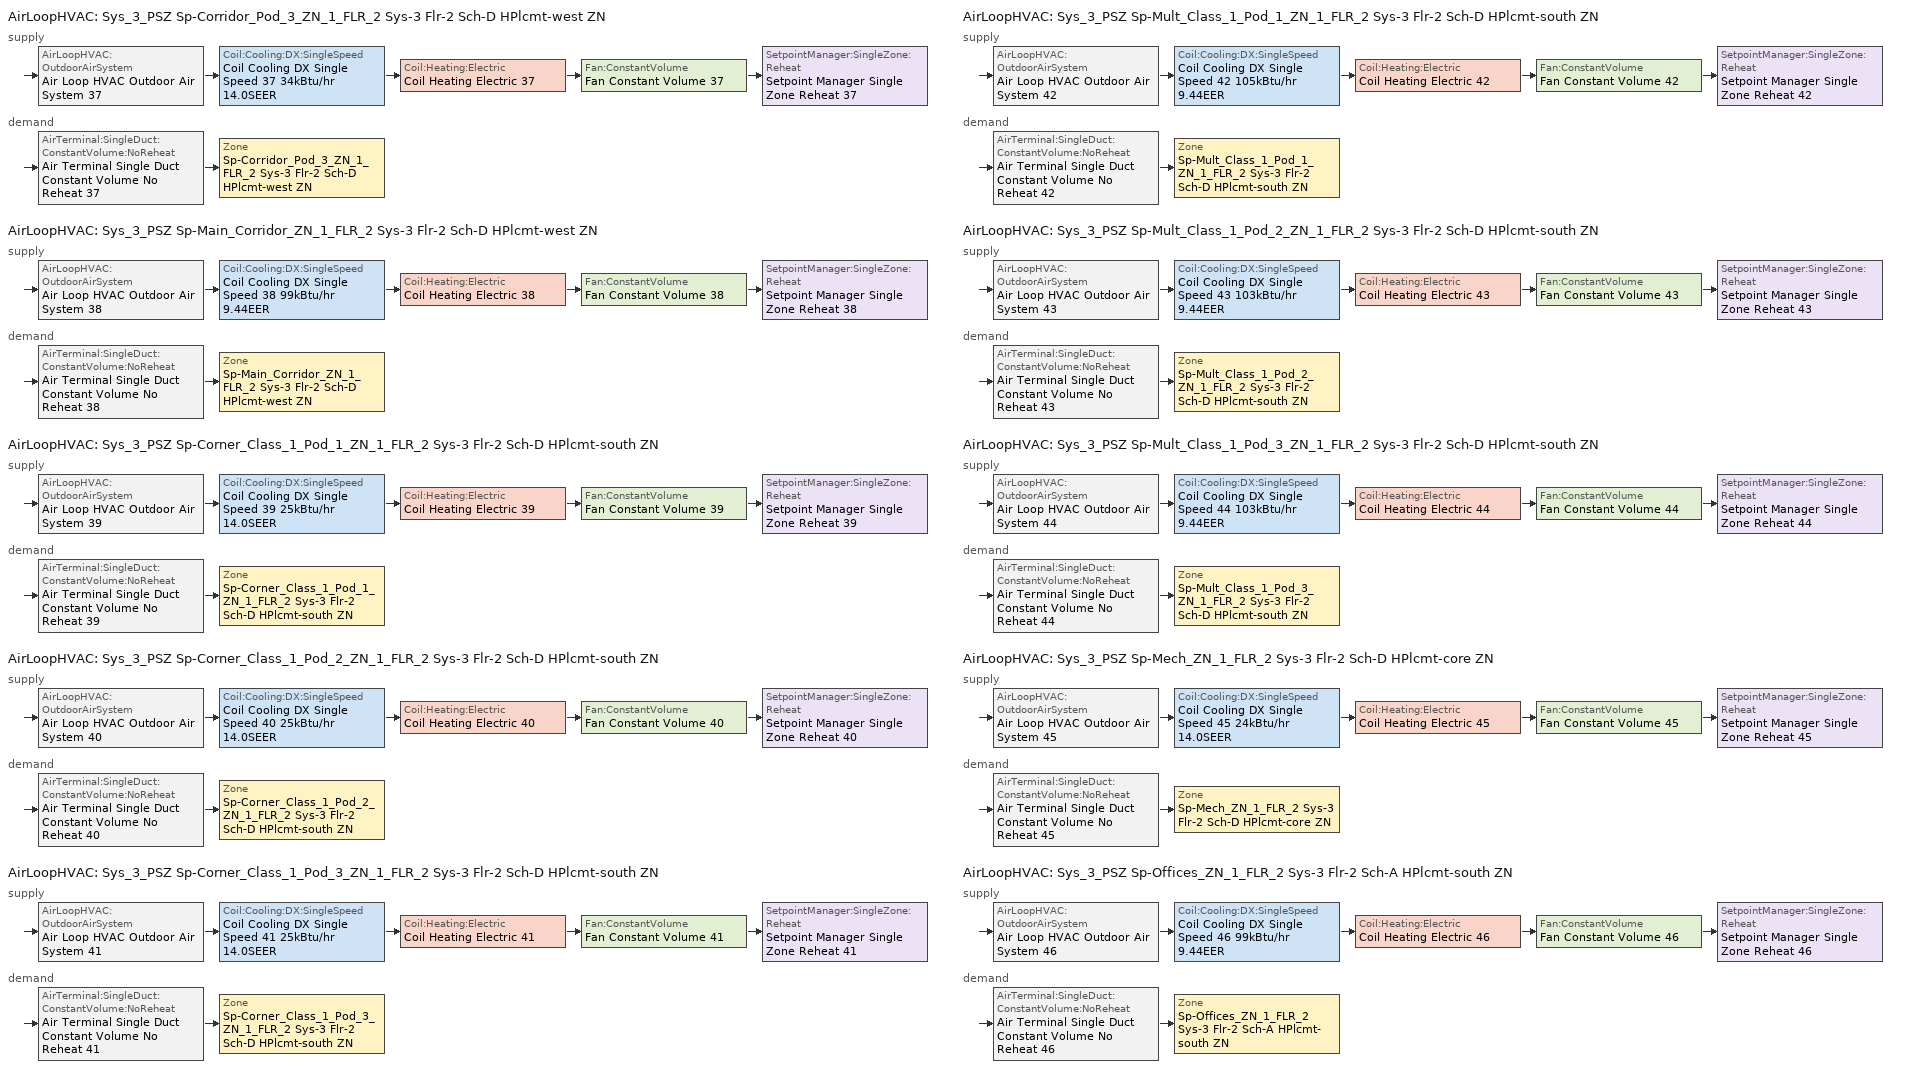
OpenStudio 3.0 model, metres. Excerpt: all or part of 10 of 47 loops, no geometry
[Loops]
AirLoopHVAC 'Sys_3_PSZ Sp-Corridor_Pod_3_ZN_1_FLR_2 Sys-3 Flr-2 Sch-D HPlcmt-west ZN'
 supply: AirLoopHVAC:OutdoorAirSystem 'Air Loop HVAC Outdoor Air System 37' > Coil:Cooling:DX:SingleSpeed 'Coil Cooling DX Single Speed 37 34kBtu/hr 14.0SEER' > Coil:Heating:Electric 'Coil Heating Electric 37' > Fan:ConstantVolume 'Fan Constant Volume 37' > SetpointManager:SingleZone:Reheat 'Setpoint Manager Single Zone Reheat 37'
 demand: AirTerminal:SingleDuct:ConstantVolume:NoReheat 'Air Terminal Single Duct Constant Volume No Reheat 37' > Zone 'Sp-Corridor_Pod_3_ZN_1_FLR_2 Sys-3 Flr-2 Sch-D HPlcmt-west ZN'
AirLoopHVAC 'Sys_3_PSZ Sp-Main_Corridor_ZN_1_FLR_2 Sys-3 Flr-2 Sch-D HPlcmt-west ZN'
 supply: AirLoopHVAC:OutdoorAirSystem 'Air Loop HVAC Outdoor Air System 38' > Coil:Cooling:DX:SingleSpeed 'Coil Cooling DX Single Speed 38 99kBtu/hr 9.44EER' > Coil:Heating:Electric 'Coil Heating Electric 38' > Fan:ConstantVolume 'Fan Constant Volume 38' > SetpointManager:SingleZone:Reheat 'Setpoint Manager Single Zone Reheat 38'
 demand: AirTerminal:SingleDuct:ConstantVolume:NoReheat 'Air Terminal Single Duct Constant Volume No Reheat 38' > Zone 'Sp-Main_Corridor_ZN_1_FLR_2 Sys-3 Flr-2 Sch-D HPlcmt-west ZN'
AirLoopHVAC 'Sys_3_PSZ Sp-Corner_Class_1_Pod_1_ZN_1_FLR_2 Sys-3 Flr-2 Sch-D HPlcmt-south ZN'
 supply: AirLoopHVAC:OutdoorAirSystem 'Air Loop HVAC Outdoor Air System 39' > Coil:Cooling:DX:SingleSpeed 'Coil Cooling DX Single Speed 39 25kBtu/hr 14.0SEER' > Coil:Heating:Electric 'Coil Heating Electric 39' > Fan:ConstantVolume 'Fan Constant Volume 39' > SetpointManager:SingleZone:Reheat 'Setpoint Manager Single Zone Reheat 39'
 demand: AirTerminal:SingleDuct:ConstantVolume:NoReheat 'Air Terminal Single Duct Constant Volume No Reheat 39' > Zone 'Sp-Corner_Class_1_Pod_1_ZN_1_FLR_2 Sys-3 Flr-2 Sch-D HPlcmt-south ZN'
AirLoopHVAC 'Sys_3_PSZ Sp-Corner_Class_1_Pod_2_ZN_1_FLR_2 Sys-3 Flr-2 Sch-D HPlcmt-south ZN'
 supply: AirLoopHVAC:OutdoorAirSystem 'Air Loop HVAC Outdoor Air System 40' > Coil:Cooling:DX:SingleSpeed 'Coil Cooling DX Single Speed 40 25kBtu/hr 14.0SEER' > Coil:Heating:Electric 'Coil Heating Electric 40' > Fan:ConstantVolume 'Fan Constant Volume 40' > SetpointManager:SingleZone:Reheat 'Setpoint Manager Single Zone Reheat 40'
 demand: AirTerminal:SingleDuct:ConstantVolume:NoReheat 'Air Terminal Single Duct Constant Volume No Reheat 40' > Zone 'Sp-Corner_Class_1_Pod_2_ZN_1_FLR_2 Sys-3 Flr-2 Sch-D HPlcmt-south ZN'
AirLoopHVAC 'Sys_3_PSZ Sp-Corner_Class_1_Pod_3_ZN_1_FLR_2 Sys-3 Flr-2 Sch-D HPlcmt-south ZN'
 supply: AirLoopHVAC:OutdoorAirSystem 'Air Loop HVAC Outdoor Air System 41' > Coil:Cooling:DX:SingleSpeed 'Coil Cooling DX Single Speed 41 25kBtu/hr 14.0SEER' > Coil:Heating:Electric 'Coil Heating Electric 41' > Fan:ConstantVolume 'Fan Constant Volume 41' > SetpointManager:SingleZone:Reheat 'Setpoint Manager Single Zone Reheat 41'
 demand: AirTerminal:SingleDuct:ConstantVolume:NoReheat 'Air Terminal Single Duct Constant Volume No Reheat 41' > Zone 'Sp-Corner_Class_1_Pod_3_ZN_1_FLR_2 Sys-3 Flr-2 Sch-D HPlcmt-south ZN'
AirLoopHVAC 'Sys_3_PSZ Sp-Mult_Class_1_Pod_1_ZN_1_FLR_2 Sys-3 Flr-2 Sch-D HPlcmt-south ZN'
 supply: AirLoopHVAC:OutdoorAirSystem 'Air Loop HVAC Outdoor Air System 42' > Coil:Cooling:DX:SingleSpeed 'Coil Cooling DX Single Speed 42 105kBtu/hr 9.44EER' > Coil:Heating:Electric 'Coil Heating Electric 42' > Fan:ConstantVolume 'Fan Constant Volume 42' > SetpointManager:SingleZone:Reheat 'Setpoint Manager Single Zone Reheat 42'
 demand: AirTerminal:SingleDuct:ConstantVolume:NoReheat 'Air Terminal Single Duct Constant Volume No Reheat 42' > Zone 'Sp-Mult_Class_1_Pod_1_ZN_1_FLR_2 Sys-3 Flr-2 Sch-D HPlcmt-south ZN'
AirLoopHVAC 'Sys_3_PSZ Sp-Mult_Class_1_Pod_2_ZN_1_FLR_2 Sys-3 Flr-2 Sch-D HPlcmt-south ZN'
 supply: AirLoopHVAC:OutdoorAirSystem 'Air Loop HVAC Outdoor Air System 43' > Coil:Cooling:DX:SingleSpeed 'Coil Cooling DX Single Speed 43 103kBtu/hr 9.44EER' > Coil:Heating:Electric 'Coil Heating Electric 43' > Fan:ConstantVolume 'Fan Constant Volume 43' > SetpointManager:SingleZone:Reheat 'Setpoint Manager Single Zone Reheat 43'
 demand: AirTerminal:SingleDuct:ConstantVolume:NoReheat 'Air Terminal Single Duct Constant Volume No Reheat 43' > Zone 'Sp-Mult_Class_1_Pod_2_ZN_1_FLR_2 Sys-3 Flr-2 Sch-D HPlcmt-south ZN'
AirLoopHVAC 'Sys_3_PSZ Sp-Mult_Class_1_Pod_3_ZN_1_FLR_2 Sys-3 Flr-2 Sch-D HPlcmt-south ZN'
 supply: AirLoopHVAC:OutdoorAirSystem 'Air Loop HVAC Outdoor Air System 44' > Coil:Cooling:DX:SingleSpeed 'Coil Cooling DX Single Speed 44 103kBtu/hr 9.44EER' > Coil:Heating:Electric 'Coil Heating Electric 44' > Fan:ConstantVolume 'Fan Constant Volume 44' > SetpointManager:SingleZone:Reheat 'Setpoint Manager Single Zone Reheat 44'
 demand: AirTerminal:SingleDuct:ConstantVolume:NoReheat 'Air Terminal Single Duct Constant Volume No Reheat 44' > Zone 'Sp-Mult_Class_1_Pod_3_ZN_1_FLR_2 Sys-3 Flr-2 Sch-D HPlcmt-south ZN'
AirLoopHVAC 'Sys_3_PSZ Sp-Mech_ZN_1_FLR_2 Sys-3 Flr-2 Sch-D HPlcmt-core ZN'
 supply: AirLoopHVAC:OutdoorAirSystem 'Air Loop HVAC Outdoor Air System 45' > Coil:Cooling:DX:SingleSpeed 'Coil Cooling DX Single Speed 45 24kBtu/hr 14.0SEER' > Coil:Heating:Electric 'Coil Heating Electric 45' > Fan:ConstantVolume 'Fan Constant Volume 45' > SetpointManager:SingleZone:Reheat 'Setpoint Manager Single Zone Reheat 45'
 demand: AirTerminal:SingleDuct:ConstantVolume:NoReheat 'Air Terminal Single Duct Constant Volume No Reheat 45' > Zone 'Sp-Mech_ZN_1_FLR_2 Sys-3 Flr-2 Sch-D HPlcmt-core ZN'
AirLoopHVAC 'Sys_3_PSZ Sp-Offices_ZN_1_FLR_2 Sys-3 Flr-2 Sch-A HPlcmt-south ZN'
 supply: AirLoopHVAC:OutdoorAirSystem 'Air Loop HVAC Outdoor Air System 46' > Coil:Cooling:DX:SingleSpeed 'Coil Cooling DX Single Speed 46 99kBtu/hr 9.44EER' > Coil:Heating:Electric 'Coil Heating Electric 46' > Fan:ConstantVolume 'Fan Constant Volume 46' > SetpointManager:SingleZone:Reheat 'Setpoint Manager Single Zone Reheat 46'
 demand: AirTerminal:SingleDuct:ConstantVolume:NoReheat 'Air Terminal Single Duct Constant Volume No Reheat 46' > Zone 'Sp-Offices_ZN_1_FLR_2 Sys-3 Flr-2 Sch-A HPlcmt-south ZN'
[Sizing:Zone] Zone Cooling Design Supply Air Temperature Input Method=SupplyAirTemperature; Zone Cooling Design Supply Air Temperature {C}=13; Zone Cooling Design Supply Air Temperature Difference {deltaC}=11.11; Zone Heating Design Supply Air Temperature Input Method=SupplyAirTemperature; Zone Heating Design Supply Air Temperature {C}=43; Zone Heating Design Supply Air Temperature Difference {deltaC}=11.11; Zone Cooling Design Supply Air Humidity Ratio {kg-H2O/kg-air}=0.0085; Zone Heating Design Supply Air Humidity Ratio {kg-H2O/kg-air}=0.008; Zone Heating Sizing Factor=1.3; Zone Cooling Sizing Factor=1.1; Cooling Design Air Flow Method=DesignDay; Heating Design Air Flow Method=DesignDay; Account for Dedicated Outdoor Air System=No; Dedicated Outdoor Air System Control Strategy=NeutralSupplyAir; Dedicated Outdoor Air Low Setpoint Temperature for Design {C}=autosize; Dedicated Outdoor Air High Setpoint Temperature for Design {C}=autosize
Sp-Corridor_Pod_3_ZN_1_FLR_2 Sys-3 Flr-2 Sch-D HPlcmt-west ZN; Sp-Main_Corridor_ZN_1_FLR_2 Sys-3 Flr-2 Sch-D HPlcmt-west ZN; Sp-Corner_Class_1_Pod_1_ZN_1_FLR_2 Sys-3 Flr-2 Sch-D HPlcmt-south ZN; Sp-Corner_Class_1_Pod_2_ZN_1_FLR_2 Sys-3 Flr-2 Sch-D HPlcmt-south ZN; Sp-Corner_Class_1_Pod_3_ZN_1_FLR_2 Sys-3 Flr-2 Sch-D HPlcmt-south ZN; Sp-Mult_Class_1_Pod_1_ZN_1_FLR_2 Sys-3 Flr-2 Sch-D HPlcmt-south ZN; Sp-Mult_Class_1_Pod_2_ZN_1_FLR_2 Sys-3 Flr-2 Sch-D HPlcmt-south ZN; Sp-Mult_Class_1_Pod_3_ZN_1_FLR_2 Sys-3 Flr-2 Sch-D HPlcmt-south ZN; Sp-Mech_ZN_1_FLR_2 Sys-3 Flr-2 Sch-D HPlcmt-core ZN; Sp-Offices_ZN_1_FLR_2 Sys-3 Flr-2 Sch-A HPlcmt-south ZN
[Zone equipment]
Sp-Corridor_Pod_3_ZN_1_FLR_2 Sys-3 Flr-2 Sch-D HPlcmt-west ZN: Air Terminal Single Duct Constant Volume No Reheat 37, Zone HVAC Baseboard Convective Electric 37
Sp-Main_Corridor_ZN_1_FLR_2 Sys-3 Flr-2 Sch-D HPlcmt-west ZN: Air Terminal Single Duct Constant Volume No Reheat 38, Zone HVAC Baseboard Convective Electric 38
Sp-Corner_Class_1_Pod_1_ZN_1_FLR_2 Sys-3 Flr-2 Sch-D HPlcmt-south ZN: Air Terminal Single Duct Constant Volume No Reheat 39, Zone HVAC Baseboard Convective Electric 39
Sp-Corner_Class_1_Pod_2_ZN_1_FLR_2 Sys-3 Flr-2 Sch-D HPlcmt-south ZN: Air Terminal Single Duct Constant Volume No Reheat 40, Zone HVAC Baseboard Convective Electric 40
Sp-Corner_Class_1_Pod_3_ZN_1_FLR_2 Sys-3 Flr-2 Sch-D HPlcmt-south ZN: Air Terminal Single Duct Constant Volume No Reheat 41, Zone HVAC Baseboard Convective Electric 41
Sp-Mult_Class_1_Pod_1_ZN_1_FLR_2 Sys-3 Flr-2 Sch-D HPlcmt-south ZN: Air Terminal Single Duct Constant Volume No Reheat 42, Zone HVAC Baseboard Convective Electric 42
Sp-Mult_Class_1_Pod_2_ZN_1_FLR_2 Sys-3 Flr-2 Sch-D HPlcmt-south ZN: Air Terminal Single Duct Constant Volume No Reheat 43, Zone HVAC Baseboard Convective Electric 43
Sp-Mult_Class_1_Pod_3_ZN_1_FLR_2 Sys-3 Flr-2 Sch-D HPlcmt-south ZN: Air Terminal Single Duct Constant Volume No Reheat 44, Zone HVAC Baseboard Convective Electric 44
Sp-Mech_ZN_1_FLR_2 Sys-3 Flr-2 Sch-D HPlcmt-core ZN: Air Terminal Single Duct Constant Volume No Reheat 45, Zone HVAC Baseboard Convective Electric 45
Sp-Offices_ZN_1_FLR_2 Sys-3 Flr-2 Sch-A HPlcmt-south ZN: Air Terminal Single Duct Constant Volume No Reheat 46, Zone HVAC Baseboard Convective Electric 46
[AirLoopHVAC] Design Supply Air Flow Rate {m3/s}=AutoSize
Name | Availability Schedule
Sys_3_PSZ Sp-Corridor_Pod_3_ZN_1_FLR_2 Sys-3 Flr-2 Sch-D HPlcmt-west ZN | Sys_3_PSZ Sp-Corridor_Pod_3_ZN_1_FLR_2 Sys-3 Flr-2 Sch-D HPlcmt-west ZN Occ Sch
Sys_3_PSZ Sp-Main_Corridor_ZN_1_FLR_2 Sys-3 Flr-2 Sch-D HPlcmt-west ZN | Sys_3_PSZ Sp-Main_Corridor_ZN_1_FLR_2 Sys-3 Flr-2 Sch-D HPlcmt-west ZN Occ Sch
Sys_3_PSZ Sp-Corner_Class_1_Pod_1_ZN_1_FLR_2 Sys-3 Flr-2 Sch-D HPlcmt-south ZN | Sys_3_PSZ Sp-Corner_Class_1_Pod_1_ZN_1_FLR_2 Sys-3 Flr-2 Sch-D HPlcmt-south ZN Occ Sch
Sys_3_PSZ Sp-Corner_Class_1_Pod_2_ZN_1_FLR_2 Sys-3 Flr-2 Sch-D HPlcmt-south ZN | Sys_3_PSZ Sp-Corner_Class_1_Pod_2_ZN_1_FLR_2 Sys-3 Flr-2 Sch-D HPlcmt-south ZN Occ Sch
Sys_3_PSZ Sp-Corner_Class_1_Pod_3_ZN_1_FLR_2 Sys-3 Flr-2 Sch-D HPlcmt-south ZN | Sys_3_PSZ Sp-Corner_Class_1_Pod_3_ZN_1_FLR_2 Sys-3 Flr-2 Sch-D HPlcmt-south ZN Occ Sch
Sys_3_PSZ Sp-Mult_Class_1_Pod_1_ZN_1_FLR_2 Sys-3 Flr-2 Sch-D HPlcmt-south ZN | Sys_3_PSZ Sp-Mult_Class_1_Pod_1_ZN_1_FLR_2 Sys-3 Flr-2 Sch-D HPlcmt-south ZN Occ Sch
Sys_3_PSZ Sp-Mult_Class_1_Pod_2_ZN_1_FLR_2 Sys-3 Flr-2 Sch-D HPlcmt-south ZN | Sys_3_PSZ Sp-Mult_Class_1_Pod_2_ZN_1_FLR_2 Sys-3 Flr-2 Sch-D HPlcmt-south ZN Occ Sch
Sys_3_PSZ Sp-Mult_Class_1_Pod_3_ZN_1_FLR_2 Sys-3 Flr-2 Sch-D HPlcmt-south ZN | Sys_3_PSZ Sp-Mult_Class_1_Pod_3_ZN_1_FLR_2 Sys-3 Flr-2 Sch-D HPlcmt-south ZN Occ Sch
Sys_3_PSZ Sp-Mech_ZN_1_FLR_2 Sys-3 Flr-2 Sch-D HPlcmt-core ZN | Sys_3_PSZ Sp-Mech_ZN_1_FLR_2 Sys-3 Flr-2 Sch-D HPlcmt-core ZN Occ Sch
Sys_3_PSZ Sp-Offices_ZN_1_FLR_2 Sys-3 Flr-2 Sch-A HPlcmt-south ZN | Sys_3_PSZ Sp-Offices_ZN_1_FLR_2 Sys-3 Flr-2 Sch-A HPlcmt-south ZN Occ Sch
[Sizing:System] Type of Load to Size On=Sensible; Design Outdoor Air Flow Rate {m3/s}=Autosize; Central Heating Maximum System Air Flow Ratio=1; Preheat Design Temperature {C}=7; Preheat Design Humidity Ratio {kg-H2O/kg-Air}=0.008; Precool Design Temperature {C}=13; Precool Design Humidity Ratio {kg-H2O/kg-Air}=0.008; Central Cooling Design Supply Air Temperature {C}=13; Central Heating Design Supply Air Temperature {C}=43; Sizing Option=NonCoincident; 100% Outdoor Air in Cooling=No; 100% Outdoor Air in Heating=No; Central Cooling Design Supply Air Humidity Ratio {kg-H2O/kg-Air}=0.0085; Central Heating Design Supply Air Humidity Ratio {kg-H2O/kg-Air}=0.008; Cooling Design Air Flow Method=DesignDay; Cooling Design Air Flow Rate {m3/s}=0; Heating Design Air Flow Method=DesignDay; Heating Design Air Flow Rate {m3/s}=0; System Outdoor Air Method=ZoneSum; Zone Maximum Outdoor Air Fraction=1; Cooling Supply Air Flow Rate Per Floor Area {m3/s-m2}=0.00996765; Cooling Fraction of Autosized Cooling Supply Air Flow Rate=1; Cooling Supply Air Flow Rate Per Unit Cooling Capacity {m3/s-W}=3.94755e-05; Heating Supply Air Flow Rate Per Floor Area {m3/s-m2}=0.00996765; Heating Fraction of Autosized Heating Supply Air Flow Rate=1; Heating Fraction of Autosized Cooling Supply Air Flow Rate=1; Heating Supply Air Flow Rate Per Unit Heating Capacity {m3/s-W}=3.15882e-05; Cooling Design Capacity Method=CoolingDesignCapacity; Cooling Design Capacity {W}=autosize; Cooling Design Capacity Per Floor Area {W/m2}=234.7; Fraction of Autosized Cooling Design Capacity=1; Heating Design Capacity Method=HeatingDesignCapacity; Heating Design Capacity {W}=autosize; Heating Design Capacity Per Floor Area {W/m2}=157; Fraction of Autosized Heating Design Capacity=1; Central Cooling Capacity Control Method=OnOff
Sys_3_PSZ Sp-Corridor_Pod_3_ZN_1_FLR_2 Sys-3 Flr-2 Sch-D HPlcmt-west ZN; Sys_3_PSZ Sp-Main_Corridor_ZN_1_FLR_2 Sys-3 Flr-2 Sch-D HPlcmt-west ZN; Sys_3_PSZ Sp-Corner_Class_1_Pod_1_ZN_1_FLR_2 Sys-3 Flr-2 Sch-D HPlcmt-south ZN; Sys_3_PSZ Sp-Corner_Class_1_Pod_2_ZN_1_FLR_2 Sys-3 Flr-2 Sch-D HPlcmt-south ZN; Sys_3_PSZ Sp-Corner_Class_1_Pod_3_ZN_1_FLR_2 Sys-3 Flr-2 Sch-D HPlcmt-south ZN; Sys_3_PSZ Sp-Mult_Class_1_Pod_1_ZN_1_FLR_2 Sys-3 Flr-2 Sch-D HPlcmt-south ZN; Sys_3_PSZ Sp-Mult_Class_1_Pod_2_ZN_1_FLR_2 Sys-3 Flr-2 Sch-D HPlcmt-south ZN; Sys_3_PSZ Sp-Mult_Class_1_Pod_3_ZN_1_FLR_2 Sys-3 Flr-2 Sch-D HPlcmt-south ZN; Sys_3_PSZ Sp-Mech_ZN_1_FLR_2 Sys-3 Flr-2 Sch-D HPlcmt-core ZN; Sys_3_PSZ Sp-Offices_ZN_1_FLR_2 Sys-3 Flr-2 Sch-A HPlcmt-south ZN
[Fan:ConstantVolume] Availability Schedule=Always On Discrete; Fan Total Efficiency=0.39975; Pressure Rise {Pa}=640; Maximum Flow Rate {m3/s}=AutoSize; Motor Efficiency=0.615
Fan Constant Volume 37; Fan Constant Volume 38; Fan Constant Volume 39; Fan Constant Volume 40; Fan Constant Volume 41; Fan Constant Volume 42; Fan Constant Volume 43; Fan Constant Volume 44; Fan Constant Volume 45; Fan Constant Volume 46
[Coil:Heating:Electric] Availability Schedule=Always On Discrete
Coil Heating Electric 37; Coil Heating Electric 38; Coil Heating Electric 39; Coil Heating Electric 40; Coil Heating Electric 41; Coil Heating Electric 42; Coil Heating Electric 43; Coil Heating Electric 44; Coil Heating Electric 45; Coil Heating Electric 46
[Coil:Cooling:DX:SingleSpeed] Availability Schedule=Always On Discrete; Rated Total Cooling Capacity {W}=autosize; Rated Sensible Heat Ratio=autosize; Rated Air Flow Rate {m3/s}=autosize; Rated Evaporator Fan Power Per Volume Flow Rate {W/(m3/s)}=773.3; Total Cooling Capacity Function of Temperature Curve=DXCOOL-NECB2011-REF-CAPFT; Total Cooling Capacity Function of Flow Fraction Curve=DXCOOL-NECB2011-REF-CAPFFLOW; Energy Input Ratio Function of Temperature Curve=DXCOOL-NECB2011-REF-COOLEIRFT; Energy Input Ratio Function of Flow Fraction Curve=DXCOOL-NECB2011-REF-COOLEIRFFLOW; Part Load Fraction Correlation Curve=DXCOOL-NECB2011-REF-COOLPLFFPLR; Condenser Type=AirCooled; Evaporative Condenser Effectiveness=0; Evaporative Condenser Air Flow Rate {m3/s}=Autosize; Evaporative Condenser Pump Rated Power Consumption {W}=Autosize; Crankcase Heater Capacity {W}=0; Maximum Outdoor Dry-Bulb Temperature for Crankcase Heater Operation {C}=0; Basin Heater Capacity {W/K}=0; Basin Heater Setpoint Temperature {C}=10
Name | Rated COP {W/W}
Coil Cooling DX Single Speed 37 34kBtu/hr 14.0SEER; Coil Cooling DX Single Speed 39 25kBtu/hr 14.0SEER; Coil Cooling DX Single Speed 40 25kBtu/hr 14.0SEER; Coil Cooling DX Single Speed 41 25kBtu/hr 14.0SEER; Coil Cooling DX Single Speed 45 24kBtu/hr 14.0SEER | 4.11713
Coil Cooling DX Single Speed 38 99kBtu/hr 9.44EER; Coil Cooling DX Single Speed 42 105kBtu/hr 9.44EER; Coil Cooling DX Single Speed 43 103kBtu/hr 9.44EER; Coil Cooling DX Single Speed 44 103kBtu/hr 9.44EER; Coil Cooling DX Single Speed 46 99kBtu/hr 9.44EER | 3.27943
[Controller:OutdoorAir] Minimum Outdoor Air Flow Rate {m3/s}=autosize; Maximum Outdoor Air Flow Rate {m3/s}=Autosize; Economizer Control Action Type=ModulateFlow; Lockout Type=NoLockout; Minimum Limit Type=FixedMinimum; High Humidity Control=No; Heat Recovery Bypass Control Type=BypassWhenOAFlowGreaterThanMinimum
Name | Economizer Control Type | Economizer Maximum Limit Dry-Bulb Temperature {C} | Economizer Maximum Limit Enthalpy {J/kg} | Economizer Minimum Limit Dry-Bulb Temperature {C} | Minimum Outdoor Air Schedule | Controller Mechanical Ventilation
Controller Outdoor Air 37 | NoEconomizer | 28 | 64000 | -100 | Sys_3_PSZ Sp-Corridor_Pod_3_ZN_1_FLR_2 Sys-3 Flr-2 Sch-D HPlcmt-west ZN Occ Sch | Controller Mechanical Ventilation 37
Controller Outdoor Air 38 | DifferentialEnthalpy |  |  |  | Sys_3_PSZ Sp-Main_Corridor_ZN_1_FLR_2 Sys-3 Flr-2 Sch-D HPlcmt-west ZN Occ Sch | Controller Mechanical Ventilation 38
Controller Outdoor Air 39 | NoEconomizer | 28 | 64000 | -100 | Sys_3_PSZ Sp-Corner_Class_1_Pod_1_ZN_1_FLR_2 Sys-3 Flr-2 Sch-D HPlcmt-south ZN Occ Sch | Controller Mechanical Ventilation 39
Controller Outdoor Air 40 | NoEconomizer | 28 | 64000 | -100 | Sys_3_PSZ Sp-Corner_Class_1_Pod_2_ZN_1_FLR_2 Sys-3 Flr-2 Sch-D HPlcmt-south ZN Occ Sch | Controller Mechanical Ventilation 40
Controller Outdoor Air 41 | NoEconomizer | 28 | 64000 | -100 | Sys_3_PSZ Sp-Corner_Class_1_Pod_3_ZN_1_FLR_2 Sys-3 Flr-2 Sch-D HPlcmt-south ZN Occ Sch | Controller Mechanical Ventilation 41
Controller Outdoor Air 42 | DifferentialEnthalpy |  |  |  | Sys_3_PSZ Sp-Mult_Class_1_Pod_1_ZN_1_FLR_2 Sys-3 Flr-2 Sch-D HPlcmt-south ZN Occ Sch | Controller Mechanical Ventilation 42
Controller Outdoor Air 43 | DifferentialEnthalpy |  |  |  | Sys_3_PSZ Sp-Mult_Class_1_Pod_2_ZN_1_FLR_2 Sys-3 Flr-2 Sch-D HPlcmt-south ZN Occ Sch | Controller Mechanical Ventilation 43
Controller Outdoor Air 44 | DifferentialEnthalpy |  |  |  | Sys_3_PSZ Sp-Mult_Class_1_Pod_3_ZN_1_FLR_2 Sys-3 Flr-2 Sch-D HPlcmt-south ZN Occ Sch | Controller Mechanical Ventilation 44
Controller Outdoor Air 45 | NoEconomizer | 28 | 64000 | -100 | Sys_3_PSZ Sp-Mech_ZN_1_FLR_2 Sys-3 Flr-2 Sch-D HPlcmt-core ZN Occ Sch | Controller Mechanical Ventilation 45
Controller Outdoor Air 46 | DifferentialEnthalpy |  |  |  | Sys_3_PSZ Sp-Offices_ZN_1_FLR_2 Sys-3 Flr-2 Sch-A HPlcmt-south ZN Occ Sch | Controller Mechanical Ventilation 46
[Controller:MechanicalVentilation] Availability Schedule=Always On Discrete; System Outdoor Air Method=ZoneSum
Controller Mechanical Ventilation 37; Controller Mechanical Ventilation 38; Controller Mechanical Ventilation 39; Controller Mechanical Ventilation 40; Controller Mechanical Ventilation 41; Controller Mechanical Ventilation 42; Controller Mechanical Ventilation 43; Controller Mechanical Ventilation 44; Controller Mechanical Ventilation 45; Controller Mechanical Ventilation 46
[AirLoopHVAC:OutdoorAirSystem]
Name | Controller
Air Loop HVAC Outdoor Air System 37 | Controller Outdoor Air 37
Air Loop HVAC Outdoor Air System 38 | Controller Outdoor Air 38
Air Loop HVAC Outdoor Air System 39 | Controller Outdoor Air 39
Air Loop HVAC Outdoor Air System 40 | Controller Outdoor Air 40
Air Loop HVAC Outdoor Air System 41 | Controller Outdoor Air 41
Air Loop HVAC Outdoor Air System 42 | Controller Outdoor Air 42
Air Loop HVAC Outdoor Air System 43 | Controller Outdoor Air 43
Air Loop HVAC Outdoor Air System 44 | Controller Outdoor Air 44
Air Loop HVAC Outdoor Air System 45 | Controller Outdoor Air 45
Air Loop HVAC Outdoor Air System 46 | Controller Outdoor Air 46
[SetpointManager:SingleZone:Reheat] Minimum Supply Air Temperature {C}=13; Maximum Supply Air Temperature {C}=43
Name | Control Zone
Setpoint Manager Single Zone Reheat 37 | Sp-Corridor_Pod_3_ZN_1_FLR_2 Sys-3 Flr-2 Sch-D HPlcmt-west ZN
Setpoint Manager Single Zone Reheat 38 | Sp-Main_Corridor_ZN_1_FLR_2 Sys-3 Flr-2 Sch-D HPlcmt-west ZN
Setpoint Manager Single Zone Reheat 39 | Sp-Corner_Class_1_Pod_1_ZN_1_FLR_2 Sys-3 Flr-2 Sch-D HPlcmt-south ZN
Setpoint Manager Single Zone Reheat 40 | Sp-Corner_Class_1_Pod_2_ZN_1_FLR_2 Sys-3 Flr-2 Sch-D HPlcmt-south ZN
Setpoint Manager Single Zone Reheat 41 | Sp-Corner_Class_1_Pod_3_ZN_1_FLR_2 Sys-3 Flr-2 Sch-D HPlcmt-south ZN
Setpoint Manager Single Zone Reheat 42 | Sp-Mult_Class_1_Pod_1_ZN_1_FLR_2 Sys-3 Flr-2 Sch-D HPlcmt-south ZN
Setpoint Manager Single Zone Reheat 43 | Sp-Mult_Class_1_Pod_2_ZN_1_FLR_2 Sys-3 Flr-2 Sch-D HPlcmt-south ZN
Setpoint Manager Single Zone Reheat 44 | Sp-Mult_Class_1_Pod_3_ZN_1_FLR_2 Sys-3 Flr-2 Sch-D HPlcmt-south ZN
Setpoint Manager Single Zone Reheat 45 | Sp-Mech_ZN_1_FLR_2 Sys-3 Flr-2 Sch-D HPlcmt-core ZN
Setpoint Manager Single Zone Reheat 46 | Sp-Offices_ZN_1_FLR_2 Sys-3 Flr-2 Sch-A HPlcmt-south ZN
[AirTerminal:SingleDuct:ConstantVolume:NoReheat] Availability Schedule=Always On Discrete; Maximum Air Flow Rate {m3/s}=AutoSize
Air Terminal Single Duct Constant Volume No Reheat 37; Air Terminal Single Duct Constant Volume No Reheat 38; Air Terminal Single Duct Constant Volume No Reheat 39; Air Terminal Single Duct Constant Volume No Reheat 40; Air Terminal Single Duct Constant Volume No Reheat 41; Air Terminal Single Duct Constant Volume No Reheat 42; Air Terminal Single Duct Constant Volume No Reheat 43; Air Terminal Single Duct Constant Volume No Reheat 44; Air Terminal Single Duct Constant Volume No Reheat 45; Air Terminal Single Duct Constant Volume No Reheat 46
[ZoneHVAC:Baseboard:Convective:Electric] Availability Schedule=Always On Discrete; Nominal Capacity {W}=autosize; Efficiency=1
Zone HVAC Baseboard Convective Electric 37; Zone HVAC Baseboard Convective Electric 38; Zone HVAC Baseboard Convective Electric 39; Zone HVAC Baseboard Convective Electric 40; Zone HVAC Baseboard Convective Electric 41; Zone HVAC Baseboard Convective Electric 42; Zone HVAC Baseboard Convective Electric 43; Zone HVAC Baseboard Convective Electric 44; Zone HVAC Baseboard Convective Electric 45; Zone HVAC Baseboard Convective Electric 46
[EnergyManagementSystem:Actuator] Actuated Component Type=Schedule:Year; Actuated Component Control Type=Schedule Value
Name | Actuated Component
Sys3PSZSpAuxGymZN1FLR1Sys3Flr1SchBHPlcmteastZNClgSch0; Sys3PSZSpGymZN1FLR1Sys3Flr1SchBHPlcmtcoreZNClgSch0 | NECB-B-Thermostat Setpoint-Cooling
Sys3PSZSpGymZN1FLR1Sys3Flr1SchBHPlcmtcoreZNHtgSch0 | NECB-B-Thermostat Setpoint-Heating
[EnergyManagementSystem:Program]
Sys3PSZSpAuxGymZN1FLR1Sys3Flr1SchBHPlcmteastZNOptimumStartProg0: IF DaylightSavings==0 && DayOfWeek>1 && Hour==5 && OAT<23.9 && OAT>1.7; SET Sys3PSZSpAuxGymZN1FLR1Sys3Flr1SchBHPlcmteastZNClgSch0 = 29.4; SET Sys3PSZSpAuxGymZN1FLR1Sys3Flr1SchBHPlcmteastZNHtgSch0 = 15.6; ELSEIF DaylightSavings==0 && DayOfWeek==1 && Hour==7 && OAT<23.9 && OAT>1.7; SET Sys3PSZSpAuxGymZN1FLR1Sys3Flr1SchBHPlcmteastZNClgSch0 = 29.4; SET Sys3PSZSpAuxGymZN1FLR1Sys3Flr1SchBHPlcmteastZNHtgSch0 = 15.6; ELSEIF DaylightSavings==1 && DayOfWeek>1 && Hour==4 && OAT<23.9 && OAT>1.7; SET Sys3PSZSpAuxGymZN1FLR1Sys3Flr1SchBHPlcmteastZNClgSch0 = 29.4; SET Sys3PSZSpAuxGymZN1FLR1Sys3Flr1SchBHPlcmteastZNHtgSch0 = 15.6; ELSEIF DaylightSavings==1 && DayOfWeek==1 && Hour==6 && OAT<23.9 && OAT>1.7; SET Sys3PSZSpAuxGymZN1FLR1Sys3Flr1SchBHPlcmteastZNClgSch0 = 29.4; SET Sys3PSZSpAuxGymZN1FLR1Sys3Flr1SchBHPlcmteastZNHtgSch0 = 15.6; ELSE; SET Sys3PSZSpAuxGymZN1FLR1Sys3Flr1SchBHPlcmteastZNClgSch0 = NULL; SET Sys3PSZSpAuxGymZN1FLR1Sys3Flr1SchBHPlcmteastZNHtgSch0 = NULL; ENDIF
Sys3PSZSpGymZN1FLR1Sys3Flr1SchBHPlcmtcoreZNOptimumStartProg0: IF DaylightSavings==0 && DayOfWeek>1 && Hour==5 && OAT_1<23.9 && OAT_1>1.7; SET Sys3PSZSpGymZN1FLR1Sys3Flr1SchBHPlcmtcoreZNClgSch0 = 29.4; SET Sys3PSZSpGymZN1FLR1Sys3Flr1SchBHPlcmtcoreZNHtgSch0 = 15.6; ELSEIF DaylightSavings==0 && DayOfWeek==1 && Hour==7 && OAT_1<23.9 && OAT_1>1.7; SET Sys3PSZSpGymZN1FLR1Sys3Flr1SchBHPlcmtcoreZNClgSch0 = 29.4; SET Sys3PSZSpGymZN1FLR1Sys3Flr1SchBHPlcmtcoreZNHtgSch0 = 15.6; ELSEIF DaylightSavings==1 && DayOfWeek>1 && Hour==4 && OAT_1<23.9 && OAT_1>1.7; SET Sys3PSZSpGymZN1FLR1Sys3Flr1SchBHPlcmtcoreZNClgSch0 = 29.4; SET Sys3PSZSpGymZN1FLR1Sys3Flr1SchBHPlcmtcoreZNHtgSch0 = 15.6; ELSEIF DaylightSavings==1 && DayOfWeek==1 && Hour==6 && OAT_1<23.9 && OAT_1>1.7; SET Sys3PSZSpGymZN1FLR1Sys3Flr1SchBHPlcmtcoreZNClgSch0 = 29.4; SET Sys3PSZSpGymZN1FLR1Sys3Flr1SchBHPlcmtcoreZNHtgSch0 = 15.6; ELSE; SET Sys3PSZSpGymZN1FLR1Sys3Flr1SchBHPlcmtcoreZNClgSch0 = NULL; SET Sys3PSZSpGymZN1FLR1Sys3Flr1SchBHPlcmtcoreZNHtgSch0 = NULL; ENDIF
[EnergyManagementSystem:ProgramCallingManager]
Sys3PSZSpAuxGymZN1FLR1Sys3Flr1SchBHPlcmteastZNOptimumStartCallingManager0: BeginTimestepBeforePredictor; Sys3PSZSpAuxGymZN1FLR1Sys3Flr1SchBHPlcmteastZNOptimumStartProg0
Sys3PSZSpGymZN1FLR1Sys3Flr1SchBHPlcmtcoreZNOptimumStartCallingManager0: BeginTimestepBeforePredictor; Sys3PSZSpGymZN1FLR1Sys3Flr1SchBHPlcmtcoreZNOptimumStartProg0
[Schedule:Constant]
Always On Discrete: Value=1
[Schedule:Ruleset]
Name | Default Day Schedule | Summer Design Day Schedule | Winter Design Day Schedule
NECB-B-Thermostat Setpoint-Heating | NECB-B-Thermostat Setpoint-Heating Default
NECB-B-Thermostat Setpoint-Cooling | NECB-B-Thermostat Setpoint-Cooling Default
Sys_3_PSZ Sp-Corner_Class_1_Pod_1_ZN_1_FLR_2 Sys-3 Flr-2 Sch-D HPlcmt-south ZN Occ Sch | Sys_3_PSZ Sp-Corner_Class_1_Pod_1_ZN_1_FLR_2 Sys-3 Flr-2 Sch-D HPlcmt-south ZN Occ Sch Default | Sys_3_PSZ Sp-Corner_Class_1_Pod_1_ZN_1_FLR_2 Sys-3 Flr-2 Sch-D HPlcmt-south ZN Occ Sch Summer Design Day | Sys_3_PSZ Sp-Corner_Class_1_Pod_1_ZN_1_FLR_2 Sys-3 Flr-2 Sch-D HPlcmt-south ZN Occ Sch Winter Design Day
Sys_3_PSZ Sp-Corner_Class_1_Pod_2_ZN_1_FLR_2 Sys-3 Flr-2 Sch-D HPlcmt-south ZN Occ Sch | Sys_3_PSZ Sp-Corner_Class_1_Pod_2_ZN_1_FLR_2 Sys-3 Flr-2 Sch-D HPlcmt-south ZN Occ Sch Default | Sys_3_PSZ Sp-Corner_Class_1_Pod_2_ZN_1_FLR_2 Sys-3 Flr-2 Sch-D HPlcmt-south ZN Occ Sch Summer Design Day | Sys_3_PSZ Sp-Corner_Class_1_Pod_2_ZN_1_FLR_2 Sys-3 Flr-2 Sch-D HPlcmt-south ZN Occ Sch Winter Design Day
Sys_3_PSZ Sp-Corner_Class_1_Pod_3_ZN_1_FLR_2 Sys-3 Flr-2 Sch-D HPlcmt-south ZN Occ Sch | Sys_3_PSZ Sp-Corner_Class_1_Pod_3_ZN_1_FLR_2 Sys-3 Flr-2 Sch-D HPlcmt-south ZN Occ Sch Default | Sys_3_PSZ Sp-Corner_Class_1_Pod_3_ZN_1_FLR_2 Sys-3 Flr-2 Sch-D HPlcmt-south ZN Occ Sch Summer Design Day | Sys_3_PSZ Sp-Corner_Class_1_Pod_3_ZN_1_FLR_2 Sys-3 Flr-2 Sch-D HPlcmt-south ZN Occ Sch Winter Design Day
Sys_3_PSZ Sp-Corridor_Pod_3_ZN_1_FLR_2 Sys-3 Flr-2 Sch-D HPlcmt-west ZN Occ Sch | Sys_3_PSZ Sp-Corridor_Pod_3_ZN_1_FLR_2 Sys-3 Flr-2 Sch-D HPlcmt-west ZN Occ Sch Default | Sys_3_PSZ Sp-Corridor_Pod_3_ZN_1_FLR_2 Sys-3 Flr-2 Sch-D HPlcmt-west ZN Occ Sch Summer Design Day | Sys_3_PSZ Sp-Corridor_Pod_3_ZN_1_FLR_2 Sys-3 Flr-2 Sch-D HPlcmt-west ZN Occ Sch Winter Design Day
Sys_3_PSZ Sp-Main_Corridor_ZN_1_FLR_2 Sys-3 Flr-2 Sch-D HPlcmt-west ZN Occ Sch | Sys_3_PSZ Sp-Main_Corridor_ZN_1_FLR_2 Sys-3 Flr-2 Sch-D HPlcmt-west ZN Occ Sch Default | Sys_3_PSZ Sp-Main_Corridor_ZN_1_FLR_2 Sys-3 Flr-2 Sch-D HPlcmt-west ZN Occ Sch Summer Design Day | Sys_3_PSZ Sp-Main_Corridor_ZN_1_FLR_2 Sys-3 Flr-2 Sch-D HPlcmt-west ZN Occ Sch Winter Design Day
Sys_3_PSZ Sp-Mech_ZN_1_FLR_2 Sys-3 Flr-2 Sch-D HPlcmt-core ZN Occ Sch | Sys_3_PSZ Sp-Mech_ZN_1_FLR_2 Sys-3 Flr-2 Sch-D HPlcmt-core ZN Occ Sch Default | Sys_3_PSZ Sp-Mech_ZN_1_FLR_2 Sys-3 Flr-2 Sch-D HPlcmt-core ZN Occ Sch Summer Design Day | Sys_3_PSZ Sp-Mech_ZN_1_FLR_2 Sys-3 Flr-2 Sch-D HPlcmt-core ZN Occ Sch Winter Design Day
Sys_3_PSZ Sp-Mult_Class_1_Pod_1_ZN_1_FLR_2 Sys-3 Flr-2 Sch-D HPlcmt-south ZN Occ Sch | Sys_3_PSZ Sp-Mult_Class_1_Pod_1_ZN_1_FLR_2 Sys-3 Flr-2 Sch-D HPlcmt-south ZN Occ Sch Default | Sys_3_PSZ Sp-Mult_Class_1_Pod_1_ZN_1_FLR_2 Sys-3 Flr-2 Sch-D HPlcmt-south ZN Occ Sch Summer Design Day | Sys_3_PSZ Sp-Mult_Class_1_Pod_1_ZN_1_FLR_2 Sys-3 Flr-2 Sch-D HPlcmt-south ZN Occ Sch Winter Design Day
Sys_3_PSZ Sp-Mult_Class_1_Pod_2_ZN_1_FLR_2 Sys-3 Flr-2 Sch-D HPlcmt-south ZN Occ Sch | Sys_3_PSZ Sp-Mult_Class_1_Pod_2_ZN_1_FLR_2 Sys-3 Flr-2 Sch-D HPlcmt-south ZN Occ Sch Default | Sys_3_PSZ Sp-Mult_Class_1_Pod_2_ZN_1_FLR_2 Sys-3 Flr-2 Sch-D HPlcmt-south ZN Occ Sch Summer Design Day | Sys_3_PSZ Sp-Mult_Class_1_Pod_2_ZN_1_FLR_2 Sys-3 Flr-2 Sch-D HPlcmt-south ZN Occ Sch Winter Design Day
Sys_3_PSZ Sp-Mult_Class_1_Pod_3_ZN_1_FLR_2 Sys-3 Flr-2 Sch-D HPlcmt-south ZN Occ Sch | Sys_3_PSZ Sp-Mult_Class_1_Pod_3_ZN_1_FLR_2 Sys-3 Flr-2 Sch-D HPlcmt-south ZN Occ Sch Default | Sys_3_PSZ Sp-Mult_Class_1_Pod_3_ZN_1_FLR_2 Sys-3 Flr-2 Sch-D HPlcmt-south ZN Occ Sch Summer Design Day | Sys_3_PSZ Sp-Mult_Class_1_Pod_3_ZN_1_FLR_2 Sys-3 Flr-2 Sch-D HPlcmt-south ZN Occ Sch Winter Design Day
Sys_3_PSZ Sp-Offices_ZN_1_FLR_2 Sys-3 Flr-2 Sch-A HPlcmt-south ZN Occ Sch | Sys_3_PSZ Sp-Offices_ZN_1_FLR_2 Sys-3 Flr-2 Sch-A HPlcmt-south ZN Occ Sch Default | Sys_3_PSZ Sp-Offices_ZN_1_FLR_2 Sys-3 Flr-2 Sch-A HPlcmt-south ZN Occ Sch Summer Design Day | Sys_3_PSZ Sp-Offices_ZN_1_FLR_2 Sys-3 Flr-2 Sch-A HPlcmt-south ZN Occ Sch Winter Design Day
[Schedule:Day]
NECB-B-Thermostat Setpoint-Heating Default; NECB-B-Thermostat Setpoint-Heating Default|Wkdy Day; NECB-B-Thermostat Setpoint-Heating Sat Day: 2, 0, 22, 8, 0, 18, 9, 0, 20, 24, 0, 22
NECB-B-Thermostat Setpoint-Heating Sun|Hol Day: 1, 0, 18, 2, 0, 22, 9, 0, 18, 10, 0, 20, 23, 0, 22, 24, 0, 18
NECB-B-Thermostat Setpoint-Cooling Default; NECB-B-Thermostat Setpoint-Cooling Default|Wkdy Day; NECB-B-Thermostat Setpoint-Cooling Sat Day: 1, 0, 24, 8, 0, 35, 24, 0, 24
NECB-B-Thermostat Setpoint-Cooling Sun|Hol Day: 9, 0, 35, 23, 0, 24, 24, 0, 35
Sys_3_PSZ Sp-Corner_Class_1_Pod_1_ZN_1_FLR_2 Sys-3 Flr-2 Sch-D HPlcmt-south ZN Occ Sch Default; Sys_3_PSZ Sp-Corner_Class_1_Pod_2_ZN_1_FLR_2 Sys-3 Flr-2 Sch-D HPlcmt-south ZN Occ Sch Default; Sys_3_PSZ Sp-Corner_Class_1_Pod_3_ZN_1_FLR_2 Sys-3 Flr-2 Sch-D HPlcmt-south ZN Occ Sch Default; Sys_3_PSZ Sp-Corridor_Pod_3_ZN_1_FLR_2 Sys-3 Flr-2 Sch-D HPlcmt-west ZN Occ Sch Default; Sys_3_PSZ Sp-Main_Corridor_ZN_1_FLR_2 Sys-3 Flr-2 Sch-D HPlcmt-west ZN Occ Sch Default; Sys_3_PSZ Sp-Mech_ZN_1_FLR_2 Sys-3 Flr-2 Sch-D HPlcmt-core ZN Occ Sch Default; Sys_3_PSZ Sp-Mult_Class_1_Pod_1_ZN_1_FLR_2 Sys-3 Flr-2 Sch-D HPlcmt-south ZN Occ Sch Default; Sys_3_PSZ Sp-Mult_Class_1_Pod_2_ZN_1_FLR_2 Sys-3 Flr-2 Sch-D HPlcmt-south ZN Occ Sch Default; Sys_3_PSZ Sp-Mult_Class_1_Pod_3_ZN_1_FLR_2 Sys-3 Flr-2 Sch-D HPlcmt-south ZN Occ Sch Default: 9, 0, 0, 18, 0, 1, 19, 0, 0, 22, 0, 1, 24, 0, 0
Sys_3_PSZ Sp-Corner_Class_1_Pod_1_ZN_1_FLR_2 Sys-3 Flr-2 Sch-D HPlcmt-south ZN Occ Sch Winter Design Day; Sys_3_PSZ Sp-Corner_Class_1_Pod_1_ZN_1_FLR_2 Sys-3 Flr-2 Sch-D HPlcmt-south ZN Occ Sch Summer Design Day; Sys_3_PSZ Sp-Corner_Class_1_Pod_2_ZN_1_FLR_2 Sys-3 Flr-2 Sch-D HPlcmt-south ZN Occ Sch Winter Design Day; Sys_3_PSZ Sp-Corner_Class_1_Pod_2_ZN_1_FLR_2 Sys-3 Flr-2 Sch-D HPlcmt-south ZN Occ Sch Summer Design Day; Sys_3_PSZ Sp-Corner_Class_1_Pod_3_ZN_1_FLR_2 Sys-3 Flr-2 Sch-D HPlcmt-south ZN Occ Sch Winter Design Day; Sys_3_PSZ Sp-Corner_Class_1_Pod_3_ZN_1_FLR_2 Sys-3 Flr-2 Sch-D HPlcmt-south ZN Occ Sch Summer Design Day; Sys_3_PSZ Sp-Corridor_Pod_3_ZN_1_FLR_2 Sys-3 Flr-2 Sch-D HPlcmt-west ZN Occ Sch Winter Design Day; Sys_3_PSZ Sp-Corridor_Pod_3_ZN_1_FLR_2 Sys-3 Flr-2 Sch-D HPlcmt-west ZN Occ Sch Summer Design Day; Sys_3_PSZ Sp-Main_Corridor_ZN_1_FLR_2 Sys-3 Flr-2 Sch-D HPlcmt-west ZN Occ Sch Winter Design Day; Sys_3_PSZ Sp-Main_Corridor_ZN_1_FLR_2 Sys-3 Flr-2 Sch-D HPlcmt-west ZN Occ Sch Summer Design Day; Sys_3_PSZ Sp-Mech_ZN_1_FLR_2 Sys-3 Flr-2 Sch-D HPlcmt-core ZN Occ Sch Winter Design Day; Sys_3_PSZ Sp-Mech_ZN_1_FLR_2 Sys-3 Flr-2 Sch-D HPlcmt-core ZN Occ Sch Summer Design Day; Sys_3_PSZ Sp-Mult_Class_1_Pod_1_ZN_1_FLR_2 Sys-3 Flr-2 Sch-D HPlcmt-south ZN Occ Sch Winter Design Day; Sys_3_PSZ Sp-Mult_Class_1_Pod_1_ZN_1_FLR_2 Sys-3 Flr-2 Sch-D HPlcmt-south ZN Occ Sch Summer Design Day; Sys_3_PSZ Sp-Mult_Class_1_Pod_2_ZN_1_FLR_2 Sys-3 Flr-2 Sch-D HPlcmt-south ZN Occ Sch Winter Design Day; Sys_3_PSZ Sp-Mult_Class_1_Pod_2_ZN_1_FLR_2 Sys-3 Flr-2 Sch-D HPlcmt-south ZN Occ Sch Summer Design Day; Sys_3_PSZ Sp-Mult_Class_1_Pod_3_ZN_1_FLR_2 Sys-3 Flr-2 Sch-D HPlcmt-south ZN Occ Sch Winter Design Day; Sys_3_PSZ Sp-Mult_Class_1_Pod_3_ZN_1_FLR_2 Sys-3 Flr-2 Sch-D HPlcmt-south ZN Occ Sch Summer Design Day; Sys_3_PSZ Sp-Offices_ZN_1_FLR_2 Sys-3 Flr-2 Sch-A HPlcmt-south ZN Occ Sch Winter Design Day; Sys_3_PSZ Sp-Offices_ZN_1_FLR_2 Sys-3 Flr-2 Sch-A HPlcmt-south ZN Occ Sch Summer Design Day: 24, 0, 1
Sys_3_PSZ Sp-Corner_Class_1_Pod_1_ZN_1_FLR_2 Sys-3 Flr-2 Sch-D HPlcmt-south ZN Occ Sch Sunday; Sys_3_PSZ Sp-Corner_Class_1_Pod_2_ZN_1_FLR_2 Sys-3 Flr-2 Sch-D HPlcmt-south ZN Occ Sch Sunday; Sys_3_PSZ Sp-Corner_Class_1_Pod_3_ZN_1_FLR_2 Sys-3 Flr-2 Sch-D HPlcmt-south ZN Occ Sch Sunday; Sys_3_PSZ Sp-Corridor_Pod_3_ZN_1_FLR_2 Sys-3 Flr-2 Sch-D HPlcmt-west ZN Occ Sch Sunday; Sys_3_PSZ Sp-Main_Corridor_ZN_1_FLR_2 Sys-3 Flr-2 Sch-D HPlcmt-west ZN Occ Sch Sunday; Sys_3_PSZ Sp-Mech_ZN_1_FLR_2 Sys-3 Flr-2 Sch-D HPlcmt-core ZN Occ Sch Sunday; Sys_3_PSZ Sp-Mult_Class_1_Pod_1_ZN_1_FLR_2 Sys-3 Flr-2 Sch-D HPlcmt-south ZN Occ Sch Sunday; Sys_3_PSZ Sp-Mult_Class_1_Pod_2_ZN_1_FLR_2 Sys-3 Flr-2 Sch-D HPlcmt-south ZN Occ Sch Sunday; Sys_3_PSZ Sp-Mult_Class_1_Pod_3_ZN_1_FLR_2 Sys-3 Flr-2 Sch-D HPlcmt-south ZN Occ Sch Sunday; Sys_3_PSZ Sp-Offices_ZN_1_FLR_2 Sys-3 Flr-2 Sch-A HPlcmt-south ZN Occ Sch Sunday: 24, 0, 0
Sys_3_PSZ Sp-Offices_ZN_1_FLR_2 Sys-3 Flr-2 Sch-A HPlcmt-south ZN Occ Sch Default: 8, 0, 0, 19, 0, 1, 24, 0, 0
[Schedule:Rule] Date Specification Type=DateRange; Start Month=1; Start Day=1; End Month=12; End Day=31
Name | Schedule Ruleset | Rule Order | Day Schedule | Apply Monday | Apply Tuesday | Apply Wednesday | Apply Thursday | Apply Friday | Apply Saturday | Apply Sunday
Schedule Rule 47 | NECB-B-Thermostat Setpoint-Heating | 2 | NECB-B-Thermostat Setpoint-Heating Default|Wkdy Day | Yes | Yes | Yes | Yes | Yes
Schedule Rule 48 | NECB-B-Thermostat Setpoint-Heating | 1 | NECB-B-Thermostat Setpoint-Heating Sat Day |  |  |  |  |  | Yes
Schedule Rule 49 | NECB-B-Thermostat Setpoint-Heating | 0 | NECB-B-Thermostat Setpoint-Heating Sun|Hol Day |  |  |  |  |  |  | Yes
Schedule Rule 50 | NECB-B-Thermostat Setpoint-Cooling | 2 | NECB-B-Thermostat Setpoint-Cooling Default|Wkdy Day | Yes | Yes | Yes | Yes | Yes
Schedule Rule 51 | NECB-B-Thermostat Setpoint-Cooling | 1 | NECB-B-Thermostat Setpoint-Cooling Sat Day |  |  |  |  |  | Yes
Schedule Rule 52 | NECB-B-Thermostat Setpoint-Cooling | 0 | NECB-B-Thermostat Setpoint-Cooling Sun|Hol Day |  |  |  |  |  |  | Yes
Sys_3_PSZ Sp-Corner_Class_1_Pod_1_ZN_1_FLR_2 Sys-3 Flr-2 Sch-D HPlcmt-south ZN Occ Sch Sunday Rule | Sys_3_PSZ Sp-Corner_Class_1_Pod_1_ZN_1_FLR_2 Sys-3 Flr-2 Sch-D HPlcmt-south ZN Occ Sch | 0 | Sys_3_PSZ Sp-Corner_Class_1_Pod_1_ZN_1_FLR_2 Sys-3 Flr-2 Sch-D HPlcmt-south ZN Occ Sch Sunday |  |  |  |  |  | Yes | Yes
Sys_3_PSZ Sp-Corner_Class_1_Pod_2_ZN_1_FLR_2 Sys-3 Flr-2 Sch-D HPlcmt-south ZN Occ Sch Sunday Rule | Sys_3_PSZ Sp-Corner_Class_1_Pod_2_ZN_1_FLR_2 Sys-3 Flr-2 Sch-D HPlcmt-south ZN Occ Sch | 0 | Sys_3_PSZ Sp-Corner_Class_1_Pod_2_ZN_1_FLR_2 Sys-3 Flr-2 Sch-D HPlcmt-south ZN Occ Sch Sunday |  |  |  |  |  | Yes | Yes
Sys_3_PSZ Sp-Corner_Class_1_Pod_3_ZN_1_FLR_2 Sys-3 Flr-2 Sch-D HPlcmt-south ZN Occ Sch Sunday Rule | Sys_3_PSZ Sp-Corner_Class_1_Pod_3_ZN_1_FLR_2 Sys-3 Flr-2 Sch-D HPlcmt-south ZN Occ Sch | 0 | Sys_3_PSZ Sp-Corner_Class_1_Pod_3_ZN_1_FLR_2 Sys-3 Flr-2 Sch-D HPlcmt-south ZN Occ Sch Sunday |  |  |  |  |  | Yes | Yes
Sys_3_PSZ Sp-Corridor_Pod_3_ZN_1_FLR_2 Sys-3 Flr-2 Sch-D HPlcmt-west ZN Occ Sch Sunday Rule | Sys_3_PSZ Sp-Corridor_Pod_3_ZN_1_FLR_2 Sys-3 Flr-2 Sch-D HPlcmt-west ZN Occ Sch | 0 | Sys_3_PSZ Sp-Corridor_Pod_3_ZN_1_FLR_2 Sys-3 Flr-2 Sch-D HPlcmt-west ZN Occ Sch Sunday |  |  |  |  |  | Yes | Yes
Sys_3_PSZ Sp-Main_Corridor_ZN_1_FLR_2 Sys-3 Flr-2 Sch-D HPlcmt-west ZN Occ Sch Sunday Rule | Sys_3_PSZ Sp-Main_Corridor_ZN_1_FLR_2 Sys-3 Flr-2 Sch-D HPlcmt-west ZN Occ Sch | 0 | Sys_3_PSZ Sp-Main_Corridor_ZN_1_FLR_2 Sys-3 Flr-2 Sch-D HPlcmt-west ZN Occ Sch Sunday |  |  |  |  |  | Yes | Yes
Sys_3_PSZ Sp-Mech_ZN_1_FLR_2 Sys-3 Flr-2 Sch-D HPlcmt-core ZN Occ Sch Sunday Rule | Sys_3_PSZ Sp-Mech_ZN_1_FLR_2 Sys-3 Flr-2 Sch-D HPlcmt-core ZN Occ Sch | 0 | Sys_3_PSZ Sp-Mech_ZN_1_FLR_2 Sys-3 Flr-2 Sch-D HPlcmt-core ZN Occ Sch Sunday |  |  |  |  |  | Yes | Yes
Sys_3_PSZ Sp-Mult_Class_1_Pod_1_ZN_1_FLR_2 Sys-3 Flr-2 Sch-D HPlcmt-south ZN Occ Sch Sunday Rule | Sys_3_PSZ Sp-Mult_Class_1_Pod_1_ZN_1_FLR_2 Sys-3 Flr-2 Sch-D HPlcmt-south ZN Occ Sch | 0 | Sys_3_PSZ Sp-Mult_Class_1_Pod_1_ZN_1_FLR_2 Sys-3 Flr-2 Sch-D HPlcmt-south ZN Occ Sch Sunday |  |  |  |  |  | Yes | Yes
Sys_3_PSZ Sp-Mult_Class_1_Pod_2_ZN_1_FLR_2 Sys-3 Flr-2 Sch-D HPlcmt-south ZN Occ Sch Sunday Rule | Sys_3_PSZ Sp-Mult_Class_1_Pod_2_ZN_1_FLR_2 Sys-3 Flr-2 Sch-D HPlcmt-south ZN Occ Sch | 0 | Sys_3_PSZ Sp-Mult_Class_1_Pod_2_ZN_1_FLR_2 Sys-3 Flr-2 Sch-D HPlcmt-south ZN Occ Sch Sunday |  |  |  |  |  | Yes | Yes
Sys_3_PSZ Sp-Mult_Class_1_Pod_3_ZN_1_FLR_2 Sys-3 Flr-2 Sch-D HPlcmt-south ZN Occ Sch Sunday Rule | Sys_3_PSZ Sp-Mult_Class_1_Pod_3_ZN_1_FLR_2 Sys-3 Flr-2 Sch-D HPlcmt-south ZN Occ Sch | 0 | Sys_3_PSZ Sp-Mult_Class_1_Pod_3_ZN_1_FLR_2 Sys-3 Flr-2 Sch-D HPlcmt-south ZN Occ Sch Sunday |  |  |  |  |  | Yes | Yes
Sys_3_PSZ Sp-Offices_ZN_1_FLR_2 Sys-3 Flr-2 Sch-A HPlcmt-south ZN Occ Sch Sunday Rule | Sys_3_PSZ Sp-Offices_ZN_1_FLR_2 Sys-3 Flr-2 Sch-A HPlcmt-south ZN Occ Sch | 0 | Sys_3_PSZ Sp-Offices_ZN_1_FLR_2 Sys-3 Flr-2 Sch-A HPlcmt-south ZN Occ Sch Sunday |  |  |  |  |  | Yes | Yes
[Curve:Biquadratic] Minimum Value of x=13; Maximum Value of x=24; Minimum Value of y=24; Maximum Value of y=46
Name | Coefficient1 Constant | Coefficient2 x | Coefficient3 x**2 | Coefficient4 y | Coefficient5 y**2 | Coefficient6 x*y
DXCOOL-NECB2011-REF-CAPFT | 0.867905 | 0.0142459 | 0.00055436 | -0.0075575 | 3.3e-05 | -0.0001918
DXCOOL-NECB2011-REF-COOLEIRFT | 0.116936 | 0.0284933 | -0.0004112 | 0.0214108 | 0.00016103 | -0.0006791
[Curve:Quadratic] Coefficient1 Constant=1; Coefficient2 x=0; Coefficient3 x**2=0; Minimum Value of x=0; Maximum Value of x=1
DXCOOL-NECB2011-REF-CAPFFLOW; DXCOOL-NECB2011-REF-COOLEIRFFLOW
[Curve:Cubic]
DXCOOL-NECB2011-REF-COOLPLFFPLR: Coefficient1 Constant=0.0277; Coefficient2 x=4.9151; Coefficient3 x**2=-8.184; Coefficient4 x**3=4.2702; Minimum Value of x=0.7; Maximum Value of x=1
